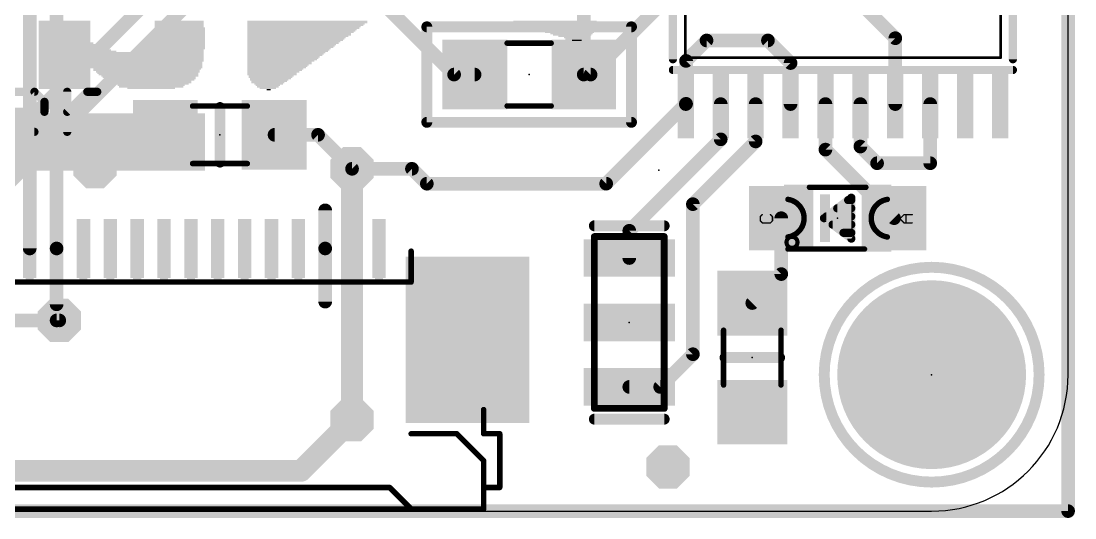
# Model space of a CAD drawing. Extents: x -14.2 to 48.4, y -5.3 to 35.
# Drawn here: x 28.77 to 48.39, y -0.13 to 9.12 of the extents above; entities that cross this region are included whole.
import ezdxf

# ---------------------------------------------------------------- set-up
doc = ezdxf.new("R2010")
doc.units = 0
for name, color, linetype in [('1', 12, 'CONTINUOUS'), ('16', 132, 'CONTINUOUS'), ('17', 110, 'CONTINUOUS'), ('18', 110, 'CONTINUOUS'), ('20', 53, 'CONTINUOUS'), ('21', 40, 'CONTINUOUS'), ('22', 6, 'CONTINUOUS'), ('23', 40, 'CONTINUOUS'), ('24', 6, 'CONTINUOUS'), ('51', 253, 'CONTINUOUS')]:
    doc.layers.add(name, color=color, linetype=linetype)

# ---------------------------------------------------------------- blocks, each defined once
blk = doc.blocks.new('RECT')
blk.add_solid([(-0.5, -0.5), (0.5, -0.5), (-0.5, 0.5), (0.5, 0.5)])
blk = doc.blocks.new('ROUNDP')
at = {"const_width": 0.5}
blk.add_lwpolyline([(0, -0.25, 1), (0, 0.25, 1), (0, -0.25)], format="xyb", dxfattribs=at)
blk = doc.blocks.new('OCTAGONV')
at = {"const_width": 0.5}
blk.add_lwpolyline([(-0.25, -0.1036), (-0.25, 0.1036), (-0.1036, 0.25), (0.1036, 0.25), (0.25, 0.1036), (0.25, -0.1036), (0.1036, -0.25), (-0.1036, -0.25), (-0.25, -0.1036), (-0.25, 0.1036)], dxfattribs=at)

msp = doc.modelspace()

# ---------------------------------------------------------------- linework, layer by layer
at = {"layer": '1'}
for points, const_width in [([(48.26, 23), (48.26, 0)], 0.254), ([(28.93, 4.89), (28.93, 18.16)], 0.254), ([(32.43, 12.528), (36.83, 8.128)], 0.254), ([(29.43, 4.89), (29.43, 12.15)], 0.254), ([(39.243, 8.128), (39.243, 9.779)], 0.254), ([(39.37, 8.128), (40.64, 9.398)], 0.254), ([(45.043, 8.805), (44.45, 9.398)], 0.254), ([(41.529, 8.763), (41.148, 8.382)], 0.254), ([(42.672, 8.763), (41.529, 8.763)], 0.254), ([(43.093, 8.342), (42.672, 8.763)], 0.254), ([(45.043, 7.5782), (45.043, 8.805)], 0.254), ([(41.148, 8.382), (41.148, 7.5832)], 0.254), ([(43.093, 7.5782), (43.093, 8.342)], 0.254), ([(36.83, 8.128), (37.211, 8.128)], 0.254), ([(39.243, 8.128), (39.37, 8.128)], 0.254), ([(41.143, 7.5782), (39.6608, 6.096)], 0.254), ([(41.148, 7.5832), (41.143, 7.5782)], 0.254), ([(41.793, 6.922), (41.793, 7.5782)], 0.254), ([(42.443, 6.883), (42.443, 7.5782)], 0.254), ([(43.743, 6.731), (43.743, 7.5782)], 0.254), ([(44.393, 7.5782), (44.393, 6.788)], 0.254), ([(45.693, 7.5782), (45.693, 6.477)], 0.254), ([(33.487, 7.006), (34.297, 7.006)], 0.254), ([(34.297, 7.006), (34.93, 6.373)], 0.254), ([(40.091, 5.22), (41.793, 6.922)], 0.254), ([(41.275, 5.715), (42.443, 6.883)], 0.254), ([(44.393, 6.788), (44.704, 6.477)], 0.254), ([(43.743, 6.731), (45.02, 5.454)], 0.254), ([(36.045, 6.373), (34.93, 6.373)], 0.254), ([(36.322, 6.096), (36.045, 6.373)], 0.254), ([(45.693, 6.477), (44.704, 6.477)], 0.254), ([(39.6608, 6.096), (36.322, 6.096)], 0.254), ([(34.43, 4.89), (34.43, 5.6)], 0.254), ([(41.275, 2.921), (41.275, 5.715)], 0.254), ([(42.92, 4.413), (42.92, 5.454)], 0.254), ([(40.091, 5.22), (40.091, 4.712)], 0.254), ([(29.43, 3.85), (29.43, 4.89)], 0.254), ([(29.43, 4.89), (29.43, 3.55)], 0.254), ([(34.43, 4.89), (34.43, 3.9)], 0.254), ([(42.381, 3.874), (42.92, 4.413)], 0.254), ([(28.43, 3.55), (29.48, 3.55)], 0.254), ([(29.43, 3.55), (29.48, 3.55)], 0.254), ([(40.666, 2.312), (41.275, 2.921)], 0.254), ([(40.091, 2.312), (40.666, 2.312)], 0.254), ([(33.98, 0.75), (34.93, 1.7)], 0.4064), ([(7.865, 0.75), (33.98, 0.75)], 0.4064), ([(48.26, 0), (0.18, 0)], 0.254)]:
    msp.add_lwpolyline(points, dxfattribs=dict(at, const_width=const_width))
for points, const_width in [([(41.529, 8.8265, 1), (41.529, 8.6995)], 0.127), ([(41.5739, 8.7181, 1), (41.4841, 8.8079)], 0.127), ([(42.7169, 8.8079, 1), (42.6271, 8.7181)], 0.127), ([(42.672, 8.6995, 1), (42.672, 8.8265)], 0.127), ([(45.1065, 8.805, 1), (44.9795, 8.805)], 0.127), ([(44.9981, 8.7601, 1), (45.0879, 8.8499)], 0.127), ([(41.2115, 8.382, 1), (41.0845, 8.382)], 0.127), ([(41.1031, 8.4269, 1), (41.1929, 8.3371)], 0.127), ([(43.1565, 8.342, 1), (43.0295, 8.342)], 0.127), ([(43.0481, 8.2971, 1), (43.1379, 8.3869)], 0.127), ([(36.83, 8.1915, 1), (36.83, 8.0645)], 0.127), ([(37.211, 8.0645, 1), (37.211, 8.1915)], 0.127), ([(39.243, 8.1915, 1), (39.243, 8.0645)], 0.127), ([(39.37, 8.0645, 1), (39.37, 8.1915)], 0.127), ([(36.7851, 8.0831, 1), (36.8749, 8.1729)], 0.127), ([(39.1795, 8.128, 1), (39.3065, 8.128)], 0.127), ([(39.3251, 8.1729, 1), (39.4149, 8.0831)], 0.127), ([(41.0981, 7.6231, 1), (41.1879, 7.5333)], 0.127), ([(41.1879, 7.5333, 1), (41.0981, 7.6231)], 0.127), ([(41.1929, 7.5383, 1), (41.1031, 7.6281)], 0.127), ([(41.8565, 7.5782, 1), (41.7295, 7.5782)], 0.127), ([(42.5065, 7.5782, 1), (42.3795, 7.5782)], 0.127), ([(43.8065, 7.5782, 1), (43.6795, 7.5782)], 0.127), ([(44.4565, 7.5782, 1), (44.3295, 7.5782)], 0.127), ([(45.7565, 7.5782, 1), (45.6295, 7.5782)], 0.127), ([(41.0845, 7.5832, 1), (41.2115, 7.5832)], 0.127), ([(43.0295, 7.5782, 1), (43.1565, 7.5782)], 0.127), ([(44.9795, 7.5782, 1), (45.1065, 7.5782)], 0.127), ([(33.487, 7.0695, 1), (33.487, 6.9425)], 0.127), ([(34.3419, 7.0509, 1), (34.2521, 6.9611)], 0.127), ([(34.297, 6.9425, 1), (34.297, 7.0695)], 0.127), ([(41.7295, 6.922, 1), (41.8565, 6.922)], 0.127), ([(41.8379, 6.8771, 1), (41.7481, 6.9669)], 0.127), ([(42.3795, 6.883, 1), (42.5065, 6.883)], 0.127), ([(42.4879, 6.8381, 1), (42.3981, 6.9279)], 0.127), ([(44.4379, 6.8329, 1), (44.3481, 6.7431)], 0.127), ([(43.7879, 6.7759, 1), (43.6981, 6.6861)], 0.127), ([(43.6795, 6.731, 1), (43.8065, 6.731)], 0.127), ([(44.3295, 6.788, 1), (44.4565, 6.788)], 0.127), ([(34.93, 6.4365, 1), (34.93, 6.3095)], 0.127), ([(34.8851, 6.3281, 1), (34.9749, 6.4179)], 0.127), ([(36.0899, 6.4179, 1), (36.0001, 6.3281)], 0.127), ([(36.045, 6.3095, 1), (36.045, 6.4365)], 0.127), ([(44.704, 6.5405, 1), (44.704, 6.4135)], 0.127), ([(44.6591, 6.4321, 1), (44.7489, 6.5219)], 0.127), ([(45.6295, 6.477, 1), (45.7565, 6.477)], 0.127), ([(45.693, 6.4135, 1), (45.693, 6.5405)], 0.127), ([(36.322, 6.1595, 1), (36.322, 6.0325)], 0.127), ([(36.2771, 6.0511, 1), (36.3669, 6.1409)], 0.127), ([(39.6159, 6.1409, 1), (39.7057, 6.0511)], 0.127), ([(39.6608, 6.0325, 1), (39.6608, 6.1595)], 0.127), ([(34.4935, 5.6, 1), (34.3665, 5.6)], 0.127), ([(41.3385, 5.715, 1), (41.2115, 5.715)], 0.127), ([(41.2301, 5.7599, 1), (41.3199, 5.6701)], 0.127), ([(42.9835, 5.454, 1), (42.8565, 5.454)], 0.127), ([(44.9751, 5.4091, 1), (45.0649, 5.4989)], 0.127), ([(40.1545, 5.22, 1), (40.0275, 5.22)], 0.127), ([(40.0461, 5.2649, 1), (40.1359, 5.1751)], 0.127), ([(28.8665, 4.89, 1), (28.9935, 4.89)], 0.127), ([(29.4935, 4.89, 1), (29.3665, 4.89)], 0.127), ([(29.4935, 4.89, 1), (29.3665, 4.89)], 0.127), ([(29.3665, 4.89, 1), (29.4935, 4.89)], 0.127), ([(34.4935, 4.89, 1), (34.3665, 4.89)], 0.127), ([(34.3665, 4.89, 1), (34.4935, 4.89)], 0.127), ([(40.0275, 4.712, 1), (40.1545, 4.712)], 0.127), ([(42.9649, 4.3681, 1), (42.8751, 4.4579)], 0.127), ([(42.8565, 4.413, 1), (42.9835, 4.413)], 0.127), ([(34.3665, 3.9, 1), (34.4935, 3.9)], 0.127), ([(42.3361, 3.9189, 1), (42.4259, 3.8291)], 0.127), ([(29.3665, 3.85, 1), (29.4935, 3.85)], 0.127), ([(29.43, 3.6135, 1), (29.43, 3.4865)], 0.127), ([(29.3665, 3.55, 1), (29.4935, 3.55)], 0.127), ([(29.48, 3.4865, 1), (29.48, 3.6135)], 0.127), ([(29.48, 3.4865, 1), (29.48, 3.6135)], 0.127), ([(41.2115, 2.921, 1), (41.3385, 2.921)], 0.127), ([(41.3199, 2.8761, 1), (41.2301, 2.9659)], 0.127), ([(40.091, 2.3755, 1), (40.091, 2.2485)], 0.127), ([(40.6211, 2.3569, 1), (40.7109, 2.2671)], 0.127), ([(40.666, 2.2485, 1), (40.666, 2.3755)], 0.127), ([(35.0018, 1.6282, 1), (34.8582, 1.7718)], 0.2032), ([(33.9082, 0.8218, 1), (34.0518, 0.6782)], 0.2032), ([(33.98, 0.6484, 1), (33.98, 0.8516)], 0.2032), ([(48.1965, 0, 1), (48.3235, 0)], 0.127), ([(48.26, -0.0635, 1), (48.26, 0.0635)], 0.127)]:
    msp.add_lwpolyline(points, format="xyb", dxfattribs=dict(at, const_width=const_width))
at = {"layer": '16'}
for points, const_width in [([(48.26, 23), (48.26, 0)], 0.254), ([(36.146, 13.716), (27.28, 4.85)], 0.254), ([(34.58, 12.95), (27.03, 5.4)], 0.254), ([(34.93, 1.7), (34.93, 6.373)], 0.4064), ([(48.26, 0), (0.18, 0)], 0.254)]:
    msp.add_lwpolyline(points, dxfattribs=dict(at, const_width=const_width))
for points, const_width in [([(35.0316, 6.373, 1), (34.8284, 6.373)], 0.2032), ([(34.8284, 1.7, 1), (35.0316, 1.7)], 0.2032), ([(48.1965, 0, 1), (48.3235, 0)], 0.127), ([(48.26, -0.0635, 1), (48.26, 0.0635)], 0.127)]:
    msp.add_lwpolyline(points, format="xyb", dxfattribs=dict(at, const_width=const_width))
at = {"layer": '20'}
for p, q in [((48.26, 2.54), (48.26, 20.32)), ((2.54, 0), (45.72, 0))]:
    msp.add_line(p, q, dxfattribs=at)
msp.add_arc((45.72, 2.54), 2.54, 270, 0, dxfattribs=at)
at = {"layer": '21'}
for points, const_width in [([(40.9034, 8.4132), (40.9034, 13.9788)], 0.1524), ([(41.132, 8.4418), (41.132, 13.9502)], 0.0508), ([(47.004, 13.9502), (47.004, 8.4418)], 0.0508), ([(47.2326, 13.9788), (47.2326, 8.4132)], 0.1524), ([(36.322, 7.239), (36.322, 9.017)], 0.2032), ([(36.322, 9.017), (40.132, 9.017)], 0.2032), ([(40.132, 9.017), (40.132, 7.239)], 0.2032), ([(41.132, 8.4418), (47.004, 8.4418)], 0.0508), ([(28.6445, 7.8069), (29.0174, 7.8069)], 0.1524), ([(29.0174, 7.8069), (29.2038, 7.6205)], 0.1524), ([(29.6275, 7.0612), (29.6275, 7.8069)], 0.1524), ([(29.6275, 7.4341), (30.0004, 7.8069)], 0.1524), ([(30.0004, 7.8069), (30.1868, 7.8069)], 0.1524), ([(29.2038, 7.6205), (29.2038, 7.4341)], 0.1524), ([(29.2038, 7.4341), (28.4581, 7.4341)], 0.1524), ([(32.471, 7.514), (32.471, 6.498)], 0.2032), ([(40.132, 7.239), (36.322, 7.239)], 0.2032), ([(29.0174, 7.0612), (28.6445, 7.0612)], 0.1524), ([(44.224, 5.835), (43.716, 5.454)], 0.1524), ([(44.224, 5.073), (44.224, 5.835)], 0.1524), ([(43.9624, 5.6388), (44.224, 5.6388)], 0.1524), ([(44.1656, 5.7912), (44.224, 5.7912)], 0.1524), ([(43.716, 5.454), (44.224, 5.073)], 0.1524), ([(43.7592, 5.4864), (44.224, 5.4864)], 0.1524), ([(39.441, 5.312), (40.741, 5.312)], 0.2032), ([(43.876, 5.334), (44.224, 5.334)], 0.1524), ([(44.0792, 5.1816), (44.224, 5.1816)], 0.1524), ([(41.873, 2.858), (42.889, 2.858)], 0.2032), ([(40.741, 1.712), (39.441, 1.712)], 0.2032), ([(36.03, 1.44), (36.88, 1.44)], 0.1016), ([(36.88, 1.44), (37.38, 0.94)], 0.1016), ([(37.38, 0.94), (37.38, 0.09)], 0.1016), ([(35.63, 0.44), (10.73, 0.44)], 0.1016), ([(36.03, 0.04), (35.63, 0.44)], 0.1016), ([(10.33, 0.04), (36.03, 0.04)], 0.1016), ([(37.38, 0.04), (36.03, 0.04)], 0.1016)]:
    msp.add_lwpolyline(points, dxfattribs=dict(at, const_width=const_width))
for points, const_width in [([(36.3728, 9.017, 1), (36.2712, 9.017)], 0.1016), ([(36.322, 9.0678, 1), (36.322, 8.9662)], 0.1016), ([(40.1828, 9.017, 1), (40.0812, 9.017)], 0.1016), ([(40.132, 8.9662, 1), (40.132, 9.0678)], 0.1016), ([(40.8653, 8.4132, 1), (40.9415, 8.4132)], 0.0762), ([(41.132, 8.4545, 1), (41.132, 8.4291)], 0.0254), ([(41.1193, 8.4418, 1), (41.1447, 8.4418)], 0.0254), ([(46.9913, 8.4418, 1), (47.0167, 8.4418)], 0.0254), ([(47.004, 8.4291, 1), (47.004, 8.4545)], 0.0254), ([(47.1945, 8.4132, 1), (47.2707, 8.4132)], 0.0762), ([(29.0443, 7.8338, 1), (28.9904, 7.78)], 0.0762), ([(29.0174, 7.7688, 1), (29.0174, 7.845)], 0.0762), ([(29.6656, 7.8069, 1), (29.5894, 7.8069)], 0.0762), ([(30.0004, 7.845, 1), (30.0004, 7.7688)], 0.0762), ([(30.0273, 7.78, 1), (29.9734, 7.8338)], 0.0762), ([(30.1868, 7.7688, 1), (30.1868, 7.845)], 0.0762), ([(29.2419, 7.6205, 1), (29.1657, 7.6205)], 0.0762), ([(29.1769, 7.5935, 1), (29.2308, 7.6474)], 0.0762), ([(29.1657, 7.4341, 1), (29.2419, 7.4341)], 0.0762), ([(29.2038, 7.396, 1), (29.2038, 7.4722)], 0.0762), ([(29.6006, 7.461, 1), (29.6544, 7.4071)], 0.0762), ([(32.5218, 7.514, 1), (32.4202, 7.514)], 0.1016), ([(36.322, 7.2898, 1), (36.322, 7.1882)], 0.1016), ([(36.2712, 7.239, 1), (36.3728, 7.239)], 0.1016), ([(40.0812, 7.239, 1), (40.1828, 7.239)], 0.1016), ([(40.132, 7.1882, 1), (40.132, 7.2898)], 0.1016), ([(29.0174, 7.0231, 1), (29.0174, 7.0993)], 0.0762), ([(29.5894, 7.0612, 1), (29.6656, 7.0612)], 0.0762), ([(32.4202, 6.498, 1), (32.5218, 6.498)], 0.1016), ([(44.2621, 5.835, 1), (44.1859, 5.835)], 0.0762), ([(44.2469, 5.8045, 1), (44.2011, 5.8655)], 0.0762), ([(43.9624, 5.6769, 1), (43.9624, 5.6007)], 0.0762), ([(44.1656, 5.8293, 1), (44.1656, 5.7531)], 0.0762), ([(44.224, 5.7531, 1), (44.224, 5.8293)], 0.0762), ([(44.224, 5.6007, 1), (44.224, 5.6769)], 0.0762), ([(43.7389, 5.4845, 1), (43.6931, 5.4235)], 0.0762), ([(43.6931, 5.4845, 1), (43.7389, 5.4235)], 0.0762), ([(43.7592, 5.5245, 1), (43.7592, 5.4483)], 0.0762), ([(44.224, 5.4483, 1), (44.224, 5.5245)], 0.0762), ([(39.441, 5.3628, 1), (39.441, 5.2612)], 0.1016), ([(40.741, 5.2612, 1), (40.741, 5.3628)], 0.1016), ([(43.876, 5.3721, 1), (43.876, 5.2959)], 0.0762), ([(44.224, 5.2959, 1), (44.224, 5.3721)], 0.0762), ([(44.0792, 5.2197, 1), (44.0792, 5.1435)], 0.0762), ([(44.1859, 5.073, 1), (44.2621, 5.073)], 0.0762), ([(44.2011, 5.0425, 1), (44.2469, 5.1035)], 0.0762), ([(44.224, 5.1435, 1), (44.224, 5.2197)], 0.0762), ([(45.72, 0.54, 1), (45.72, 4.54, 1), (45.72, 0.54)], 0.2032), ([(41.873, 2.9088, 1), (41.873, 2.8072)], 0.1016), ([(42.889, 2.8072, 1), (42.889, 2.9088)], 0.1016), ([(39.441, 1.7628, 1), (39.441, 1.6612)], 0.1016), ([(40.741, 1.6612, 1), (40.741, 1.7628)], 0.1016), ([(36.03, 1.4654, 1), (36.03, 1.4146)], 0.0508), ([(36.898, 1.458, 1), (36.862, 1.422)], 0.0508), ([(36.88, 1.4146, 1), (36.88, 1.4654)], 0.0508), ([(37.4054, 0.94, 1), (37.3546, 0.94)], 0.0508), ([(37.362, 0.922, 1), (37.398, 0.958)], 0.0508), ([(35.648, 0.458, 1), (35.612, 0.422)], 0.0508), ([(35.63, 0.4146, 1), (35.63, 0.4654)], 0.0508), ([(36.03, 0.0654, 1), (36.03, 0.0146)], 0.0508), ([(36.012, 0.022, 1), (36.048, 0.058)], 0.0508), ([(36.03, 0.0146, 1), (36.03, 0.0654)], 0.0508), ([(37.3546, 0.09, 1), (37.4054, 0.09)], 0.0508), ([(37.38, 0.0146, 1), (37.38, 0.0654)], 0.0508)]:
    msp.add_lwpolyline(points, format="xyb", dxfattribs=dict(at, const_width=const_width))
at = {"layer": '23'}
for p in [(38.227, 8.128), (32.471, 7.006), (43.97, 5.454), (40.091, 3.512), (42.381, 2.858), (45.72, 2.54)]:
    msp.add_point(p, dxfattribs=at)
at = {"layer": '24'}
msp.add_point((40.64, 6.35), dxfattribs=at)
at = {"layer": '51'}
for points, const_width in [([(38.637, 8.713), (37.817, 8.713)], 0.1016), ([(40.9034, 8.2132), (47.2326, 8.2132)], 0.1524), ([(31.961, 7.541), (32.981, 7.541)], 0.1016), ([(38.637, 7.543), (37.817, 7.543)], 0.1016), ([(31.961, 6.471), (32.981, 6.471)], 0.1016), ([(43.445, 6.029), (44.495, 6.029)], 0.1016), ([(42.5666, 5.5192), (42.5285, 5.4811)], 0.0254), ([(42.5285, 5.4811), (42.5285, 5.4048)], 0.0254), ([(42.7573, 5.4811), (42.7192, 5.5192)], 0.0254), ([(42.7573, 5.4048), (42.7573, 5.4811)], 0.0254), ([(45.1285, 5.443), (45.2048, 5.5192)], 0.0254), ([(45.2048, 5.5192), (45.3573, 5.5192)], 0.0254), ([(45.2429, 5.3667), (45.2429, 5.5192)], 0.0254), ([(42.5285, 5.4048), (42.5666, 5.3667)], 0.0254), ([(42.5666, 5.3667), (42.7192, 5.3667)], 0.0254), ([(42.7192, 5.3667), (42.7573, 5.4048)], 0.0254), ([(45.2048, 5.3667), (45.1285, 5.443)], 0.0254), ([(45.3573, 5.3667), (45.2048, 5.3667)], 0.0254), ([(39.441, 1.912), (39.441, 5.112)], 0.127), ([(39.441, 5.112), (40.741, 5.112)], 0.127), ([(40.741, 5.112), (40.741, 1.912)], 0.127), ([(44.47, 4.879), (43.045, 4.879)], 0.1016), ([(36.03, 4.265), (36.03, 4.84)], 0.1016), ([(10.33, 4.265), (36.03, 4.265)], 0.1016), ([(41.846, 2.348), (41.846, 3.368)], 0.1016), ([(42.916, 2.348), (42.916, 3.368)], 0.1016), ([(40.741, 1.912), (39.441, 1.912)], 0.127), ([(37.38, 1.89), (37.38, 1.44)], 0.1016), ([(37.38, 1.44), (37.68, 1.44)], 0.1016), ([(37.68, 1.44), (37.68, 0.44)], 0.1016), ([(37.68, 0.44), (37.38, 0.44)], 0.1016), ([(37.38, 0.44), (37.38, 0.04)], 0.1016)]:
    msp.add_lwpolyline(points, dxfattribs=dict(at, const_width=const_width))
for points, const_width in [([(37.817, 8.7384, 1), (37.817, 8.6876)], 0.0508), ([(38.637, 8.6876, 1), (38.637, 8.7384)], 0.0508), ([(40.9034, 8.2513, 1), (40.9034, 8.1751)], 0.0762), ([(47.2326, 8.1751, 1), (47.2326, 8.2513)], 0.0762), ([(31.961, 7.5664, 1), (31.961, 7.5156)], 0.0508), ([(32.981, 7.5156, 1), (32.981, 7.5664)], 0.0508), ([(37.817, 7.5684, 1), (37.817, 7.5176)], 0.0508), ([(38.637, 7.5176, 1), (38.637, 7.5684)], 0.0508), ([(31.961, 6.4964, 1), (31.961, 6.4456)], 0.0508), ([(32.981, 6.4456, 1), (32.981, 6.4964)], 0.0508), ([(43.445, 6.0544, 1), (43.445, 6.0036)], 0.0508), ([(44.495, 6.0036, 1), (44.495, 6.0544)], 0.0508), ([(43.045, 5.104, 0.8571), (43.045, 5.804)], 0.1016), ([(43.0489, 5.8291, 1), (43.0411, 5.7789)], 0.0508), ([(44.895, 5.804, 0.8571), (44.895, 5.104)], 0.1016), ([(44.8989, 5.7789, 1), (44.8911, 5.8291)], 0.0508), ([(42.5349, 5.4811, 1), (42.5222, 5.4811)], 0.0127), ([(42.5711, 5.5147, 1), (42.5621, 5.5237)], 0.0127), ([(42.7237, 5.5237, 1), (42.7147, 5.5147)], 0.0127), ([(42.7636, 5.4811, 1), (42.751, 5.4811)], 0.0127), ([(45.2048, 5.5256, 1), (45.2048, 5.5129)], 0.0127), ([(45.2093, 5.5147, 1), (45.2003, 5.5237)], 0.0127), ([(45.2493, 5.5192, 1), (45.2366, 5.5192)], 0.0127), ([(45.3573, 5.5129, 1), (45.3573, 5.5256)], 0.0127), ([(42.524, 5.4856, 1), (42.533, 5.4766)], 0.0127), ([(42.533, 5.4093, 1), (42.524, 5.4003)], 0.0127), ([(42.5222, 5.4048, 1), (42.5349, 5.4048)], 0.0127), ([(42.5666, 5.3731, 1), (42.5666, 5.3604)], 0.0127), ([(42.5621, 5.3622, 1), (42.5711, 5.3712)], 0.0127), ([(42.7147, 5.3712, 1), (42.7237, 5.3622)], 0.0127), ([(42.7192, 5.3604, 1), (42.7192, 5.3731)], 0.0127), ([(42.751, 5.4048, 1), (42.7636, 5.4048)], 0.0127), ([(42.7528, 5.4766, 1), (42.7618, 5.4856)], 0.0127), ([(42.7618, 5.4003, 1), (42.7528, 5.4093)], 0.0127), ([(45.133, 5.4475, 1), (45.124, 5.4385)], 0.0127), ([(45.124, 5.4475, 1), (45.133, 5.4385)], 0.0127), ([(45.2048, 5.3731, 1), (45.2048, 5.3604)], 0.0127), ([(45.2003, 5.3622, 1), (45.2093, 5.3712)], 0.0127), ([(45.2366, 5.3667, 1), (45.2493, 5.3667)], 0.0127), ([(45.3573, 5.3604, 1), (45.3573, 5.3731)], 0.0127), ([(39.4728, 5.112, 1), (39.4093, 5.112)], 0.0635), ([(39.441, 5.1437, 1), (39.441, 5.0803)], 0.0635), ([(40.7728, 5.112, 1), (40.7092, 5.112)], 0.0635), ([(40.741, 5.0803, 1), (40.741, 5.1437)], 0.0635), ([(43.12, 4.901, 1), (43.12, 5.107, 1), (43.12, 4.901)], 0.0762), ([(43.0411, 5.1291, 1), (43.0489, 5.0789)], 0.0508), ([(44.8911, 5.0789, 1), (44.8989, 5.1291)], 0.0508), ([(43.045, 4.9044, 1), (43.045, 4.8536)], 0.0508), ([(44.47, 4.8536, 1), (44.47, 4.9044)], 0.0508), ([(36.0554, 4.84, 1), (36.0046, 4.84)], 0.0508), ([(36.0046, 4.265, 1), (36.0554, 4.265)], 0.0508), ([(36.03, 4.2396, 1), (36.03, 4.2904)], 0.0508), ([(41.8714, 3.368, 1), (41.8206, 3.368)], 0.0508), ([(42.9414, 3.368, 1), (42.8906, 3.368)], 0.0508), ([(41.8206, 2.348, 1), (41.8714, 2.348)], 0.0508), ([(42.8906, 2.348, 1), (42.9414, 2.348)], 0.0508), ([(39.441, 1.9438, 1), (39.441, 1.8803)], 0.0635), ([(40.741, 1.8803, 1), (40.741, 1.9438)], 0.0635), ([(37.4054, 1.89, 1), (37.3546, 1.89)], 0.0508), ([(39.4093, 1.912, 1), (39.4728, 1.912)], 0.0635), ([(40.7092, 1.912, 1), (40.7728, 1.912)], 0.0635), ([(37.38, 1.4654, 1), (37.38, 1.4146)], 0.0508), ([(37.3546, 1.44, 1), (37.4054, 1.44)], 0.0508), ([(37.7054, 1.44, 1), (37.6546, 1.44)], 0.0508), ([(37.68, 1.4146, 1), (37.68, 1.4654)], 0.0508), ([(37.38, 0.4654, 1), (37.38, 0.4146)], 0.0508), ([(37.4054, 0.44, 1), (37.3546, 0.44)], 0.0508), ([(37.6546, 0.44, 1), (37.7054, 0.44)], 0.0508), ([(37.68, 0.4146, 1), (37.68, 0.4654)], 0.0508), ([(37.3546, 0.04, 1), (37.4054, 0.04)], 0.0508)]:
    msp.add_lwpolyline(points, format="xyb", dxfattribs=dict(at, const_width=const_width))

# ---------------------------------------------------------------- block references
at = {"layer": '1'}
for p, xscale, yscale, rotation in [((37.211, 8.128), 1.2, 1.3, 180), ((39.243, 8.128), 1.2, 1.3, 180), ((42.92, 5.454), 1.2, 1.2, 90), ((45.02, 5.454), 1.2, 1.2, 90), ((28.93, 4.89), 1.1, 0.25, 90), ((29.43, 4.89), 1.1, 0.25, 90), ((29.93, 4.89), 1.1, 0.25, 90), ((30.43, 4.89), 1.1, 0.25, 90), ((30.93, 4.89), 1.1, 0.25, 90), ((31.43, 4.89), 1.1, 0.25, 90), ((31.93, 4.89), 1.1, 0.25, 90), ((32.43, 4.89), 1.1, 0.25, 90), ((32.93, 4.89), 1.1, 0.25, 90), ((33.43, 4.89), 1.1, 0.25, 90), ((33.93, 4.89), 1.1, 0.25, 90), ((34.43, 4.89), 1.1, 0.25, 90), ((34.93, 4.89), 1.1, 0.25, 90), ((35.43, 4.89), 1.1, 0.25, 90), ((40.091, 4.712), 0.7, 1.7, 270), ((37.08, 3.19), 3.1, 2.3, 90), ((42.381, 3.874), 1.2, 1.3, 90), ((40.091, 3.512), 0.7, 1.7, 270), ((40.091, 2.312), 0.7, 1.7, 270), ((42.381, 1.842), 1.2, 1.3, 90)]:
    msp.add_blockref('RECT', p, dxfattribs=dict(at, xscale=xscale, yscale=yscale, rotation=rotation))
for p, xscale, yscale in [((41.143, 7.5782), 0.3048, 1.27), ((41.793, 7.5782), 0.3048, 1.27), ((42.443, 7.5782), 0.3048, 1.27), ((43.093, 7.5782), 0.3048, 1.27), ((43.743, 7.5782), 0.3048, 1.27), ((44.393, 7.5782), 0.3048, 1.27), ((45.043, 7.5782), 0.3048, 1.27), ((45.693, 7.5782), 0.3048, 1.27), ((46.343, 7.5782), 0.3048, 1.27), ((46.993, 7.5782), 0.3048, 1.27), ((31.455, 7.006), 1.2, 1.3), ((33.487, 7.006), 1.2, 1.3)]:
    msp.add_blockref('RECT', p, dxfattribs=dict(at, xscale=xscale, yscale=yscale))
at = {"layer": '17', "xscale": 3.516, "yscale": 3.516, "rotation": 90}
msp.add_blockref('ROUNDP', (45.72, 2.54), dxfattribs=at)
msp.add_blockref('ROUNDP', (45.72, 2.54), dxfattribs=at)
at = {"layer": '18', "xscale": 0.8064, "yscale": 0.8064}
for p in [(30.144, 6.414), (30.144, 6.414), (34.93, 6.373), (34.93, 6.373), (29.48, 3.55), (29.48, 3.55), (34.93, 1.7), (34.93, 1.7), (40.811, 0.822), (40.811, 0.822)]:
    msp.add_blockref('OCTAGONV', p, dxfattribs=at)
at = {"layer": '21', "xscale": 0.889, "yscale": 0.1905, "rotation": 90}
msp.add_blockref('RECT', (43.7343, 5.454), dxfattribs=at)
at = {"layer": '22', "yscale": 0.0254, "rotation": 180}
for p, xscale in [((29.5783, 9.1186), 0.9652), ((29.5783, 9.0932), 0.9652), ((29.5783, 9.0678), 0.9652), ((29.5783, 9.0424), 0.9652), ((29.5783, 9.017), 0.9652), ((31.7119, 9.1186), 0.9144), ((31.7119, 9.0932), 0.9144), ((31.7119, 9.0678), 0.9144), ((31.7119, 9.0424), 0.9144), ((31.7119, 9.017), 0.9144), ((34.0995, 9.1186), 2.2352), ((34.0995, 9.0932), 2.2352), ((34.0741, 9.0678), 2.1844), ((34.0614, 9.0424), 2.159), ((34.036, 9.017), 2.1082), ((38.7096, 9.1186), 1.5494), ((38.735, 9.0932), 1.4986), ((38.7731, 9.0678), 1.4224), ((38.8239, 9.0424), 1.3208), ((38.8493, 9.017), 1.27), ((29.5783, 8.9916), 0.9652), ((29.5783, 8.9662), 0.9652), ((29.5783, 8.9408), 0.9652), ((29.5783, 8.9154), 0.9652), ((29.5783, 8.89), 0.9652), ((29.5783, 8.8646), 0.9652), ((29.5783, 8.8392), 0.9652), ((31.7246, 8.9916), 0.9398), ((31.7246, 8.9662), 0.9398), ((31.7246, 8.9408), 0.9398), ((31.7246, 8.9154), 0.9398), ((31.7246, 8.89), 0.9398), ((31.7246, 8.8646), 0.9398), ((31.7246, 8.8392), 0.9398), ((34.0233, 8.9916), 2.0828), ((33.9979, 8.9662), 2.032), ((33.9852, 8.9408), 2.0066), ((33.9725, 8.9154), 1.9812), ((33.9471, 8.89), 1.9304), ((33.9471, 8.8646), 1.9304), ((33.9217, 8.8392), 1.8796), ((38.8747, 8.9916), 1.1684), ((38.9255, 8.9662), 1.0668), ((38.9382, 8.9408), 0.9906), ((38.9763, 8.9154), 0.9144), ((39.0144, 8.89), 0.7874), ((39.0271, 8.8646), 0.7112), ((39.0652, 8.8392), 0.5842), ((29.5783, 8.8138), 0.9652), ((29.5783, 8.7884), 0.9652), ((29.5783, 8.763), 0.9652), ((29.5783, 8.7376), 0.9652), ((29.6037, 8.7122), 1.016), ((29.6291, 8.6868), 1.0668), ((29.6672, 8.6614), 1.143), ((29.6799, 8.636), 1.1684), ((31.7119, 8.6614), 0.9652), ((31.7119, 8.636), 0.9652), ((31.7246, 8.8138), 0.9398), ((31.7246, 8.7884), 0.9398), ((31.7246, 8.763), 0.9398), ((31.7246, 8.7376), 0.9398), ((31.7246, 8.7122), 0.9398), ((31.7246, 8.6868), 0.9398), ((33.8963, 8.8138), 1.8288), ((33.8836, 8.7884), 1.8034), ((33.8709, 8.763), 1.778), ((33.8455, 8.7376), 1.7272), ((33.8328, 8.7122), 1.7018), ((33.8074, 8.6868), 1.651), ((33.7947, 8.6614), 1.6256), ((33.782, 8.636), 1.6002), ((39.1033, 8.8138), 0.4572), ((39.0906, 8.7884), 0.381), ((39.116, 8.763), 0.1778), ((29.718, 8.6106), 1.2446), ((29.7688, 8.5852), 1.3462), ((29.8196, 8.5598), 1.4478), ((30.6324, 8.5344), 3.0734), ((30.6324, 8.509), 3.0734), ((30.6324, 8.4836), 3.0734), ((30.6324, 8.4582), 3.0734), ((30.6324, 8.4328), 3.0734), ((31.6357, 8.5598), 1.0668), ((31.6611, 8.5852), 1.016), ((31.6992, 8.6106), 0.9906), ((33.7566, 8.6106), 1.5494), ((33.7439, 8.5852), 1.524), ((33.7312, 8.5598), 1.4986), ((33.7058, 8.5344), 1.4478), ((33.6931, 8.509), 1.4224), ((33.6804, 8.4836), 1.397), ((33.655, 8.4582), 1.3462), ((33.6423, 8.4328), 1.3208), ((30.6324, 8.4074), 3.0734), ((30.6324, 8.382), 3.0734), ((30.6197, 8.3566), 3.048), ((30.6197, 8.3312), 3.048), ((30.6197, 8.3058), 3.048), ((30.6197, 8.2804), 3.048), ((30.6197, 8.255), 3.048), ((29.5783, 8.2296), 0.9652), ((31.115, 8.2296), 2.0066), ((33.6296, 8.4074), 1.2954), ((33.6042, 8.382), 1.2446), ((33.5788, 8.3566), 1.1938), ((33.5788, 8.3312), 1.1938), ((33.5534, 8.3058), 1.143), ((33.5407, 8.2804), 1.1176), ((33.528, 8.255), 1.0922), ((33.5026, 8.2296), 1.0414), ((29.5783, 8.2042), 0.9652), ((29.5783, 8.1788), 0.9652), ((29.5783, 8.1534), 0.9652), ((29.5783, 8.128), 0.9652), ((29.5783, 8.1026), 0.9652), ((29.5783, 8.0772), 0.9652), ((29.5783, 8.0518), 0.9652), ((31.1023, 8.2042), 1.9812), ((31.1277, 8.1788), 1.9304), ((31.1277, 8.1534), 1.8796), ((31.1404, 8.128), 1.8542), ((31.1658, 8.1026), 1.8034), ((31.1531, 8.0772), 1.7272), ((31.1658, 8.0518), 1.7018), ((33.4899, 8.2042), 1.016), ((33.4645, 8.1788), 0.9652), ((33.4391, 8.1534), 0.9144), ((33.4391, 8.128), 0.9144), ((33.4264, 8.1026), 0.8382), ((33.4137, 8.0772), 0.8128), ((33.4137, 8.0518), 0.762), ((29.5783, 8.0264), 0.9652), ((29.5783, 8.001), 0.9652), ((29.5783, 7.9756), 0.9652), ((29.5783, 7.9502), 0.9652), ((29.5783, 7.9248), 0.9652), ((29.5783, 7.8994), 0.9652), ((29.5783, 7.874), 0.9652), ((31.1785, 8.0264), 1.6256), ((31.1785, 8.001), 1.524), ((31.1912, 7.9756), 1.4986), ((31.1912, 7.9502), 1.397), ((31.1912, 7.9248), 1.2446), ((31.1912, 7.8994), 1.1938), ((31.1912, 7.874), 0.889), ((33.3883, 8.0264), 0.7112), ((33.3883, 8.001), 0.6604), ((33.3629, 7.9756), 0.6096), ((33.3756, 7.9502), 0.5334), ((33.3629, 7.9248), 0.4572), ((33.3629, 7.8994), 0.4064), ((33.3629, 7.874), 0.3048), ((33.3756, 7.8486), 0.0762), ((21.59, 7.3914), 21.209), ((21.59, 7.366), 21.209), ((21.59, 7.3406), 21.209), ((21.59, 7.3152), 21.209), ((21.59, 7.2898), 21.209), ((21.59, 7.2644), 21.209), ((27.0129, 7.239), 10.3632), ((27.0129, 7.2136), 10.3632), ((27.0129, 7.1882), 10.3632), ((27.0129, 7.1628), 10.3632), ((27.0129, 7.1374), 10.3632), ((27.0129, 7.112), 10.3632), ((27.0129, 7.0866), 10.3632), ((27.0129, 7.0612), 10.3632), ((27.0129, 7.0358), 10.3632), ((27.0129, 7.0104), 10.3632), ((27.0129, 6.985), 10.3632), ((27.0129, 6.9596), 10.3632), ((27.0129, 6.9342), 10.3632), ((27.0129, 6.9088), 10.3632), ((27.0129, 6.8834), 10.3632), ((27.0129, 6.858), 10.3632), ((27.0129, 6.8326), 10.3632), ((27.0129, 6.8072), 10.3632), ((27.0129, 6.7818), 10.3632), ((27.0129, 6.7564), 10.3632), ((27.0129, 6.731), 10.3632), ((27.0129, 6.7056), 10.3632), ((27.0129, 6.6802), 10.3632), ((27.0129, 6.6548), 10.3632), ((27.0129, 6.6294), 10.3632), ((27.0129, 6.604), 10.3632), ((27.0129, 6.5786), 10.3632), ((27.0129, 6.5532), 10.3632), ((27.0129, 6.5278), 10.3632), ((27.0129, 6.5024), 10.3632), ((27.0129, 6.477), 10.3632), ((27.0129, 6.4516), 10.3632), ((27.0129, 6.4262), 10.3632), ((27.0129, 6.4008), 10.3632), ((27.0129, 6.3754), 10.3632), ((27.0129, 6.35), 10.3632)]:
    msp.add_blockref('RECT', p, dxfattribs=dict(at, xscale=xscale))
at = {"layer": '51'}
for p, xscale, yscale, rotation in [((37.4956, 8.128), 0.65, 1.3, 180), ((38.9688, 8.128), 0.65, 1.3, 180), ((43.22, 5.9165), 0.325, 0.5, 90), ((44.72, 5.9165), 0.325, 0.5, 90), ((43.345, 5.704), 0.15, 0.25, 90), ((44.595, 5.704), 0.15, 0.25, 90), ((43.3825, 5.454), 0.4, 0.175, 90), ((44.5575, 5.454), 0.4, 0.175, 90), ((28.93, 4.7525), 0.875, 0.15, 90), ((29.43, 4.7525), 0.875, 0.15, 90), ((29.93, 4.7525), 0.875, 0.15, 90), ((30.43, 4.7525), 0.875, 0.15, 90), ((30.93, 4.7525), 0.875, 0.15, 90), ((31.43, 4.7525), 0.875, 0.15, 90), ((31.93, 4.7525), 0.875, 0.15, 90), ((32.43, 4.7525), 0.875, 0.15, 90), ((32.93, 4.7525), 0.875, 0.15, 90), ((33.43, 4.7525), 0.875, 0.15, 90), ((33.93, 4.7525), 0.875, 0.15, 90), ((34.43, 4.7525), 0.875, 0.15, 90), ((34.93, 4.7525), 0.875, 0.15, 90), ((35.43, 4.7525), 0.875, 0.15, 90), ((43.0075, 4.9915), 0.325, 0.075, 90), ((43.339, 5.004), 0.3, 0.262, 90), ((43.345, 5.204), 0.15, 0.25, 90), ((44.595, 5.204), 0.15, 0.25, 90), ((44.72, 4.9915), 0.325, 0.5, 90), ((42.381, 3.5612), 0.5936, 1.3, 90), ((42.381, 2.1496), 0.5832, 1.3, 90)]:
    msp.add_blockref('RECT', p, dxfattribs=dict(at, xscale=xscale, yscale=yscale, rotation=rotation))
for p, xscale, yscale in [((41.143, 7.7941), 0.2032, 0.8382), ((41.793, 7.7941), 0.2032, 0.8382), ((42.443, 7.7941), 0.2032, 0.8382), ((43.093, 7.7941), 0.2032, 0.8382), ((43.743, 7.7941), 0.2032, 0.8382), ((44.393, 7.7941), 0.2032, 0.8382), ((45.043, 7.7941), 0.2032, 0.8382), ((45.693, 7.7941), 0.2032, 0.8382), ((46.343, 7.7941), 0.2032, 0.8382), ((46.993, 7.7941), 0.2032, 0.8382), ((31.7626, 7.006), 0.5832, 1.3), ((33.1742, 7.006), 0.5936, 1.3)]:
    msp.add_blockref('RECT', p, dxfattribs=dict(at, xscale=xscale, yscale=yscale))

doc.saveas('drawing.dxf')
